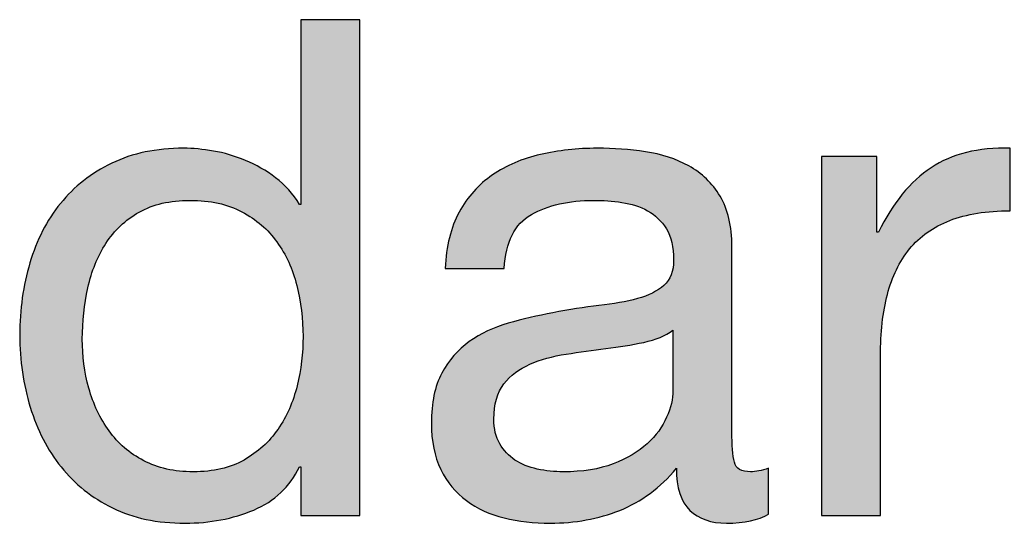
# Paper-space layout 'A2mask' of a CAD drawing. Extents: x 0 to 564, y 0 to 393.
# Drawn here: x 447.586 to 451.702, y 45.147 to 47.238 of the extents above; entities that cross this region are included whole.
import ezdxf
from ezdxf.enums import TextEntityAlignment as Align

# ---------------------------------------------------------------- set-up
doc = ezdxf.new("R2010")
doc.units = 0
doc.layers.get('0').update_dxf_attribs({"linetype": 'CONTINUOUS'})
doc.layers.get('Defpoints').update_dxf_attribs({"linetype": 'CONTINUOUS'})
doc.layers.add('JPP_Mask', color=7, linetype='CONTINUOUS')
doc.styles.add('JPP', font='arial.ttf')

# ---------------------------------------------------------------- blocks, each defined once
blk = doc.blocks.new('A2mask')
at = {"true_color": 0x004a91}
h = blk.add_hatch(color=154, dxfattribs=at)
edge = h.paths.add_edge_path()
edge.add_spline(control_points=[(448.9995, 46.4005), (448.9995, 46.7172), (448.9995, 47.0088), (448.9995, 47.1495)], knot_values=[19.124987, 19.124987, 19.124987, 19.124987, 19.437481, 19.437481, 19.437481, 19.437481], degree=3, periodic=0)
edge.add_spline(control_points=[(448.9995, 47.1495), (448.9995, 47.1671), (448.9995, 47.1824), (448.9995, 47.195)], knot_values=[19.085926, 19.085926, 19.085926, 19.085926, 19.124987, 19.124987, 19.124987, 19.124987], degree=3, periodic=0)
edge.add_spline(control_points=[(448.9995, 47.195), (448.9995, 47.2076), (448.9995, 47.2177), (448.9995, 47.2248)], knot_values=[19.046864, 19.046864, 19.046864, 19.046864, 19.085926, 19.085926, 19.085926, 19.085926], degree=3, periodic=0)
edge.add_spline(control_points=[(448.9995, 47.238), (448.9995, 47.238), (448.9995, 47.238), (448.9995, 47.238), (448.9995, 47.238), (448.9995, 47.238), (448.9995, 47.238)], knot_values=[18.999258, 18.999258, 18.999258, 18.999258, 18.999583, 18.999583, 18.999583, 19.000326, 19.000326, 19.000326, 19.000326], degree=3, periodic=0)
edge.add_spline(control_points=[(448.9988, 47.238), (448.9977, 47.238), (448.9951, 47.238), (448.9914, 47.238)], knot_values=[18.890617, 18.890617, 18.890617, 18.890617, 18.968741, 18.968741, 18.968741, 18.968741], degree=3, periodic=0)
edge.add_spline(control_points=[(448.9914, 47.238), (448.9876, 47.238), (448.9827, 47.238), (448.9769, 47.238)], knot_values=[18.812494, 18.812494, 18.812494, 18.812494, 18.890617, 18.890617, 18.890617, 18.890617], degree=3, periodic=0)
edge.add_spline(control_points=[(448.9769, 47.238), (448.9652, 47.238), (448.9498, 47.238), (448.9325, 47.238)], knot_values=[18.656247, 18.656247, 18.656247, 18.656247, 18.812494, 18.812494, 18.812494, 18.812494], degree=3, periodic=0)
edge.add_spline(control_points=[(448.9325, 47.238), (448.9152, 47.238), (448.8961, 47.238), (448.8769, 47.238)], knot_values=[18.5, 18.5, 18.5, 18.5, 18.656247, 18.656247, 18.656247, 18.656247], degree=3, periodic=0)
edge.add_spline(control_points=[(448.8769, 47.238), (448.8578, 47.238), (448.8386, 47.238), (448.8213, 47.238)], knot_values=[18.343753, 18.343753, 18.343753, 18.343753, 18.5, 18.5, 18.5, 18.5], degree=3, periodic=0)
edge.add_spline(control_points=[(448.8213, 47.238), (448.804, 47.238), (448.7886, 47.238), (448.777, 47.238)], knot_values=[18.187506, 18.187506, 18.187506, 18.187506, 18.343753, 18.343753, 18.343753, 18.343753], degree=3, periodic=0)
edge.add_spline(control_points=[(448.777, 47.238), (448.7711, 47.238), (448.7662, 47.238), (448.7625, 47.238)], knot_values=[18.109383, 18.109383, 18.109383, 18.109383, 18.187506, 18.187506, 18.187506, 18.187506], degree=3, periodic=0)
edge.add_spline(control_points=[(448.7625, 47.238), (448.7588, 47.238), (448.7562, 47.238), (448.755, 47.238)], knot_values=[18.031259, 18.031259, 18.031259, 18.031259, 18.109383, 18.109383, 18.109383, 18.109383], degree=3, periodic=0)
edge.add_spline(control_points=[(448.7543, 47.238), (448.7543, 47.238), (448.7543, 47.238), (448.7543, 47.238), (448.7543, 47.238), (448.7543, 47.238), (448.7543, 47.238)], knot_values=[17.999522, 17.999522, 17.999522, 17.999522, 18.000874, 18.000874, 18.000874, 18.001353, 18.001353, 18.001353, 18.001353], degree=3, periodic=0)
edge.add_spline(control_points=[(448.7543, 47.2331), (448.7543, 47.2304), (448.7543, 47.2267), (448.7543, 47.222)], knot_values=[17.914074, 17.914074, 17.914074, 17.914074, 17.953136, 17.953136, 17.953136, 17.953136], degree=3, periodic=0)
edge.add_spline(control_points=[(448.7543, 47.222), (448.7543, 47.2173), (448.7543, 47.2116), (448.7543, 47.205)], knot_values=[17.875012, 17.875012, 17.875012, 17.875012, 17.914074, 17.914074, 17.914074, 17.914074], degree=3, periodic=0)
edge.add_spline(control_points=[(448.7543, 47.205), (448.7543, 47.1526), (448.7543, 47.044), (448.7543, 46.926)], knot_values=[17.562519, 17.562519, 17.562519, 17.562519, 17.875012, 17.875012, 17.875012, 17.875012], degree=3, periodic=0)
edge.add_spline(control_points=[(448.7543, 46.926), (448.7543, 46.808), (448.7543, 46.6807), (448.7543, 46.5908)], knot_values=[17.250025, 17.250025, 17.250025, 17.250025, 17.562519, 17.562519, 17.562519, 17.562519], degree=3, periodic=0)
edge.add_spline(control_points=[(448.7543, 46.5908), (448.7543, 46.5683), (448.7543, 46.5482), (448.7543, 46.5311)], knot_values=[17.171902, 17.171902, 17.171902, 17.171902, 17.250025, 17.250025, 17.250025, 17.250025], degree=3, periodic=0)
edge.add_spline(control_points=[(448.7543, 46.5311), (448.7543, 46.5141), (448.7543, 46.5001), (448.7543, 46.4899)], knot_values=[17.093778, 17.093778, 17.093778, 17.093778, 17.171902, 17.171902, 17.171902, 17.171902], degree=3, periodic=0)
edge.add_spline(control_points=[(448.7543, 46.4899), (448.7543, 46.4848), (448.7543, 46.4806), (448.7543, 46.4775)], knot_values=[17.054716, 17.054716, 17.054716, 17.054716, 17.093778, 17.093778, 17.093778, 17.093778], degree=3, periodic=0)
edge.add_spline(control_points=[(448.7543, 46.4775), (448.7543, 46.4744), (448.7543, 46.4724), (448.7543, 46.4715)], knot_values=[17.015655, 17.015655, 17.015655, 17.015655, 17.054716, 17.054716, 17.054716, 17.054716], degree=3, periodic=0)
edge.add_spline(control_points=[(448.7543, 46.4715), (448.7543, 46.4714), (448.7543, 46.4713), (448.7543, 46.4712)], knot_values=[17.010772, 17.010772, 17.010772, 17.010772, 17.015655, 17.015655, 17.015655, 17.015655], degree=3, periodic=0)
edge.add_spline(control_points=[(448.7543, 46.4712), (448.7543, 46.4711), (448.7543, 46.471), (448.7543, 46.471)], knot_values=[17.005889, 17.005889, 17.005889, 17.005889, 17.010772, 17.010772, 17.010772, 17.010772], degree=3, periodic=0)
edge.add_spline(control_points=[(448.7543, 46.471), (448.7543, 46.471), (448.7543, 46.4709), (448.7543, 46.4709)], knot_values=[17.003448, 17.003448, 17.003448, 17.003448, 17.005889, 17.005889, 17.005889, 17.005889], degree=3, periodic=0)
edge.add_spline(control_points=[(448.7543, 46.4709), (448.7543, 46.4709), (448.7543, 46.4709), (448.7543, 46.4709)], knot_values=[17.001007, 17.001007, 17.001007, 17.001007, 17.003448, 17.003448, 17.003448, 17.003448], degree=3, periodic=0)
edge.add_spline(control_points=[(448.7543, 46.4709), (448.7543, 46.4709), (448.7543, 46.4709), (448.7543, 46.4709)], knot_values=[17.000701, 17.000701, 17.000701, 17.000701, 17.001007, 17.001007, 17.001007, 17.001007], degree=3, periodic=0)
edge.add_spline(control_points=[(448.7543, 46.4709), (448.7543, 46.4709), (448.7543, 46.4709), (448.7543, 46.4709), (448.7543, 46.4709), (448.7543, 46.4709), (448.7543, 46.4709)], knot_values=[16.996124, 16.996124, 16.996124, 16.996124, 16.996825, 16.996825, 16.996825, 17.000701, 17.000701, 17.000701, 17.000701], degree=3, periodic=0)
edge.add_spline(control_points=[(448.75, 46.4709), (448.7492, 46.4709), (448.7487, 46.4709), (448.7487, 46.4709), (448.7219, 46.5151), (448.6887, 46.5521), (448.6493, 46.5819), (448.6099, 46.6117), (448.5681, 46.6358), (448.5237, 46.654)], knot_values=[14, 14, 14, 14, 14.312544, 14.312544, 14.312544, 15.312544, 15.312544, 15.312544, 16.312544, 16.312544, 16.312544, 16.312544], degree=3, periodic=0)
edge.add_spline(control_points=[(448.5237, 46.654), (448.4796, 46.6722), (448.4352, 46.6853), (448.3912, 46.6929)], knot_values=[13, 13, 13, 13, 14, 14, 14, 14], degree=3, periodic=0)
edge.add_spline(control_points=[(448.3912, 46.6929), (448.3468, 46.7005), (448.3054, 46.7045), (448.2669, 46.7045)], knot_values=[12, 12, 12, 12, 13, 13, 13, 13], degree=3, periodic=0)
edge.add_spline(control_points=[(448.2669, 46.7045), (448.1536, 46.7045), (448.0542, 46.6838), (447.9687, 46.6425)], knot_values=[11, 11, 11, 11, 12, 12, 12, 12], degree=3, periodic=0)
edge.add_spline(control_points=[(447.9687, 46.6425), (447.8829, 46.6011), (447.812, 46.5453), (447.7553, 46.4752)], knot_values=[10, 10, 10, 10, 11, 11, 11, 11], degree=3, periodic=0)
edge.add_spline(control_points=[(447.7553, 46.4752), (447.6983, 46.405), (447.6562, 46.3228), (447.6284, 46.2287)], knot_values=[9, 9, 9, 9, 10, 10, 10, 10], degree=3, periodic=0)
edge.add_spline(control_points=[(447.6284, 46.2287), (447.6002, 46.1344), (447.5863, 46.0344), (447.5863, 45.9287), (447.5863, 45.823), (447.6009, 45.7229), (447.6297, 45.6288)], knot_values=[7, 7, 7, 7, 8, 8, 8, 9, 9, 9, 9], degree=3, periodic=0)
edge.add_spline(control_points=[(447.6297, 45.6288), (447.6586, 45.5345), (447.7013, 45.4518), (447.758, 45.3808)], knot_values=[6, 6, 6, 6, 7, 7, 7, 7], degree=3, periodic=0)
edge.add_spline(control_points=[(447.758, 45.3808), (447.8146, 45.3095), (447.8859, 45.2529), (447.9713, 45.2105)], knot_values=[5, 5, 5, 5, 6, 6, 6, 6], degree=3, periodic=0)
edge.add_spline(control_points=[(447.9713, 45.2105), (448.0568, 45.1682), (448.1576, 45.1472), (448.2729, 45.1472)], knot_values=[4, 4, 4, 4, 5, 5, 5, 5], degree=3, periodic=0)
edge.add_spline(control_points=[(448.2729, 45.1472), (448.3766, 45.1472), (448.4717, 45.1654), (448.5585, 45.2018)], knot_values=[3, 3, 3, 3, 4, 4, 4, 4], degree=3, periodic=0)
edge.add_spline(control_points=[(448.5585, 45.2018), (448.645, 45.2384), (448.7083, 45.2979), (448.7487, 45.3808)], knot_values=[2, 2, 2, 2, 3, 3, 3, 3], degree=3, periodic=0)
edge.add_spline(control_points=[(448.7487, 45.3808), (448.7487, 45.3808), (448.7543, 45.3808), (448.7543, 45.3808)], knot_values=[1.00001, 1.00001, 1.00001, 1.00001, 2, 2, 2, 2], degree=3, periodic=0)
edge.add_spline(control_points=[(448.7543, 45.3808), (448.7543, 45.3808), (448.7543, 45.3303), (448.7543, 45.2798)], knot_values=[0.5, 0.5, 0.5, 0.5, 1, 1, 1, 1], degree=3, periodic=0)
edge.add_spline(control_points=[(448.7543, 45.2798), (448.7543, 45.2293), (448.7543, 45.1788), (448.7543, 45.1788), (448.7543, 45.1788), (448.7783, 45.1788), (448.8112, 45.1788)], knot_values=[20.687456, 20.687456, 20.687456, 20.687456, 21.187456, 21.187456, 21.187456, 21.5, 21.5, 21.5, 21.5], degree=3, periodic=0)
edge.add_spline(control_points=[(448.8112, 45.1788), (448.8441, 45.1788), (448.886, 45.1788), (448.922, 45.1788)], knot_values=[20.374962, 20.374962, 20.374962, 20.374962, 20.687456, 20.687456, 20.687456, 20.687456], degree=3, periodic=0)
edge.add_spline(control_points=[(448.922, 45.1788), (448.9399, 45.1788), (448.9564, 45.1788), (448.9695, 45.1788)], knot_values=[20.218716, 20.218716, 20.218716, 20.218716, 20.374962, 20.374962, 20.374962, 20.374962], degree=3, periodic=0)
edge.add_spline(control_points=[(448.9695, 45.1788), (448.9826, 45.1788), (448.9923, 45.1788), (448.9968, 45.1788)], knot_values=[20.062469, 20.062469, 20.062469, 20.062469, 20.218716, 20.218716, 20.218716, 20.218716], degree=3, periodic=0)
edge.add_spline(control_points=[(448.9995, 45.1788), (448.9995, 45.1788), (448.9995, 45.1788), (448.9995, 45.1788), (448.9995, 45.1788), (448.9995, 45.1788), (448.9995, 45.1788)], knot_values=[19.999756, 19.999756, 19.999756, 19.999756, 20.000581, 20.000581, 20.000581, 20.000824, 20.000824, 20.000824, 20.000824], degree=3, periodic=0)
edge.add_spline(control_points=[(448.9995, 45.1803), (448.9995, 45.1828), (448.9995, 45.1883), (448.9995, 45.1966)], knot_values=[19.945284, 19.945284, 19.945284, 19.945284, 19.984345, 19.984345, 19.984345, 19.984345], degree=3, periodic=0)
edge.add_spline(control_points=[(448.9995, 45.1966), (448.9995, 45.2049), (448.9995, 45.2161), (448.9995, 45.2297)], knot_values=[19.906222, 19.906222, 19.906222, 19.906222, 19.945284, 19.945284, 19.945284, 19.945284], degree=3, periodic=0)
edge.add_spline(control_points=[(448.9995, 45.2297), (448.9995, 45.2571), (448.9995, 45.2946), (448.9995, 45.3404)], knot_values=[19.828098, 19.828098, 19.828098, 19.828098, 19.906222, 19.906222, 19.906222, 19.906222], degree=3, periodic=0)
edge.add_spline(control_points=[(448.9995, 45.3404), (448.9995, 45.3862), (448.9995, 45.4403), (448.9995, 45.5006)], knot_values=[19.749975, 19.749975, 19.749975, 19.749975, 19.828098, 19.828098, 19.828098, 19.828098], degree=3, periodic=0)
edge.add_spline(control_points=[(448.9995, 45.5006), (448.9995, 45.7419), (448.9995, 46.0838), (448.9995, 46.4005)], knot_values=[19.437481, 19.437481, 19.437481, 19.437481, 19.749975, 19.749975, 19.749975, 19.749975], degree=3, periodic=0)
edge = h.paths.add_edge_path(flags=16)
edge.add_spline(control_points=[(448.6549, 46.3152), (448.6924, 46.2632), (448.7199, 46.2032), (448.7371, 46.1349), (448.7543, 46.0667), (448.7633, 45.9959), (448.7633, 45.9229)], knot_values=[7, 7, 7, 7, 8, 8, 8, 9, 9, 9, 9], degree=3, periodic=0)
edge.add_spline(control_points=[(448.7633, 45.9229), (448.7633, 45.8536), (448.755, 45.7853), (448.7388, 45.7181)], knot_values=[6, 6, 6, 6, 7, 7, 7, 7], degree=3, periodic=0)
edge.add_spline(control_points=[(448.7388, 45.7181), (448.7222, 45.6508), (448.6957, 45.5907), (448.6592, 45.5378), (448.6228, 45.485), (448.5757, 45.4422), (448.5181, 45.4096)], knot_values=[4, 4, 4, 4, 5, 5, 5, 6, 6, 6, 6], degree=3, periodic=0)
edge.add_spline(control_points=[(448.5181, 45.4096), (448.4604, 45.3768), (448.3902, 45.3606), (448.3073, 45.3606)], knot_values=[3, 3, 3, 3, 4, 4, 4, 4], degree=3, periodic=0)
edge.add_spline(control_points=[(448.3073, 45.3606), (448.2285, 45.3606), (448.1599, 45.3758), (448.1012, 45.4066), (448.0426, 45.4374), (447.9945, 45.4787), (447.9571, 45.5307)], knot_values=[1, 1, 1, 1, 2, 2, 2, 3, 3, 3, 3], degree=3, periodic=0)
edge.add_spline(control_points=[(447.9571, 45.5307), (447.9197, 45.5826), (447.8915, 45.6417), (447.8733, 45.708)], knot_values=[0, 0, 0, 0, 1, 1, 1, 1], degree=3, periodic=0)
edge.add_spline(control_points=[(447.8733, 45.708), (447.855, 45.7744), (447.8461, 45.8422), (447.8461, 45.9114)], knot_values=[15, 15, 15, 15, 16, 16, 16, 16], degree=3, periodic=0)
edge.add_spline(control_points=[(447.8461, 45.9114), (447.8461, 45.9845), (447.8537, 46.0556), (447.869, 46.1248)], knot_values=[14, 14, 14, 14, 15, 15, 15, 15], degree=3, periodic=0)
edge.add_spline(control_points=[(447.869, 46.1248), (447.8845, 46.1941), (447.9094, 46.2555), (447.9442, 46.3094)], knot_values=[13, 13, 13, 13, 14, 14, 14, 14], degree=3, periodic=0)
edge.add_spline(control_points=[(447.9442, 46.3094), (447.9786, 46.3632), (448.0247, 46.4065), (448.0824, 46.4391)], knot_values=[12, 12, 12, 12, 13, 13, 13, 13], degree=3, periodic=0)
edge.add_spline(control_points=[(448.0824, 46.4391), (448.1403, 46.4717), (448.2103, 46.4881), (448.2931, 46.4881)], knot_values=[11, 11, 11, 11, 12, 12, 12, 12], degree=3, periodic=0)
edge.add_spline(control_points=[(448.2931, 46.4881), (448.3776, 46.4881), (448.4498, 46.4722), (448.5095, 46.4406)], knot_values=[10, 10, 10, 10, 11, 11, 11, 11], degree=3, periodic=0)
edge.add_spline(control_points=[(448.5095, 46.4406), (448.5688, 46.4089), (448.6175, 46.367), (448.6549, 46.3152)], knot_values=[9, 9, 9, 9, 10, 10, 10, 10], degree=3, periodic=0)
h = blk.add_hatch(color=154, dxfattribs=at)
edge = h.paths.add_edge_path()
edge.add_spline(control_points=[(450.5453, 45.5277), (450.5453, 45.5277), (450.5453, 46.295), (450.5453, 46.295), (450.5453, 46.3814), (450.529, 46.4517), (450.4962, 46.5055)], knot_values=[30, 30, 30, 30, 31, 31, 31, 32, 32, 32, 32], degree=3, periodic=0)
edge.add_spline(control_points=[(450.4962, 46.5055), (450.4634, 46.5592), (450.4204, 46.6011), (450.3667, 46.631)], knot_values=[29, 29, 29, 29, 30, 30, 30, 30], degree=3, periodic=0)
edge.add_spline(control_points=[(450.3667, 46.631), (450.3127, 46.6608), (450.2527, 46.6805), (450.1864, 46.6901)], knot_values=[28, 28, 28, 28, 29, 29, 29, 29], degree=3, periodic=0)
edge.add_spline(control_points=[(450.1864, 46.6901), (450.1198, 46.6997), (450.0532, 46.7045), (449.986, 46.7045)], knot_values=[27, 27, 27, 27, 28, 28, 28, 28], degree=3, periodic=0)
edge.add_spline(control_points=[(449.986, 46.7045), (449.9031, 46.7045), (449.8243, 46.6959), (449.7494, 46.6785)], knot_values=[26, 26, 26, 26, 27, 27, 27, 27], degree=3, periodic=0)
edge.add_spline(control_points=[(449.7494, 46.6785), (449.6745, 46.6613), (449.6079, 46.6328), (449.5502, 46.5935)], knot_values=[25, 25, 25, 25, 26, 26, 26, 26], degree=3, periodic=0)
edge.add_spline(control_points=[(449.5502, 46.5935), (449.4926, 46.5541), (449.4465, 46.5026), (449.4121, 46.4391)], knot_values=[24, 24, 24, 24, 25, 25, 25, 25], degree=3, periodic=0)
edge.add_spline(control_points=[(449.4121, 46.4391), (449.3773, 46.3756), (449.3581, 46.2978), (449.3541, 46.2055)], knot_values=[23, 23, 23, 23, 24, 24, 24, 24], degree=3, periodic=0)
edge.add_spline(control_points=[(449.3541, 46.2055), (449.3541, 46.2055), (449.5993, 46.2055), (449.5993, 46.2055), (449.6052, 46.3152), (449.6427, 46.3896), (449.7119, 46.429), (449.7812, 46.4684), (449.8677, 46.4881), (449.9714, 46.4881)], knot_values=[20, 20, 20, 20, 21, 21, 21, 22, 22, 22, 23, 23, 23, 23], degree=3, periodic=0)
edge.add_spline(control_points=[(449.9714, 46.4881), (450.0098, 46.4881), (450.0489, 46.4853), (450.0884, 46.4795)], knot_values=[19, 19, 19, 19, 20, 20, 20, 20], degree=3, periodic=0)
edge.add_spline(control_points=[(450.0884, 46.4795), (450.1275, 46.4737), (450.1632, 46.4623), (450.195, 46.4449)], knot_values=[18, 18, 18, 18, 19, 19, 19, 19], degree=3, periodic=0)
edge.add_spline(control_points=[(450.195, 46.4449), (450.2265, 46.4277), (450.2527, 46.4027), (450.2729, 46.37)], knot_values=[17, 17, 17, 17, 18, 18, 18, 18], degree=3, periodic=0)
edge.add_spline(control_points=[(450.2729, 46.37), (450.2931, 46.3372), (450.3031, 46.294), (450.3031, 46.2401)], knot_values=[16, 16, 16, 16, 17, 17, 17, 17], degree=3, periodic=0)
edge.add_spline(control_points=[(450.3031, 46.2401), (450.3031, 46.1941), (450.2895, 46.1589), (450.2626, 46.1349), (450.2358, 46.1109), (450.1994, 46.0925), (450.153, 46.0801)], knot_values=[14, 14, 14, 14, 15, 15, 15, 16, 16, 16, 16], degree=3, periodic=0)
edge.add_spline(control_points=[(450.153, 46.0801), (450.1069, 46.0675), (450.0536, 46.0579), (449.9929, 46.0513)], knot_values=[13, 13, 13, 13, 14, 14, 14, 14], degree=3, periodic=0)
edge.add_spline(control_points=[(449.9929, 46.0513), (449.9326, 46.0445), (449.8687, 46.0344), (449.8014, 46.0209)], knot_values=[12, 12, 12, 12, 13, 13, 13, 13], degree=3, periodic=0)
edge.add_spline(control_points=[(449.8014, 46.0209), (449.7378, 46.0095), (449.6758, 45.9949), (449.6152, 45.9777), (449.5545, 45.9605), (449.5009, 45.9349), (449.4538, 45.9013)], knot_values=[10, 10, 10, 10, 11, 11, 11, 12, 12, 12, 12], degree=3, periodic=0)
edge.add_spline(control_points=[(449.4538, 45.9013), (449.4064, 45.8677), (449.3687, 45.8238), (449.3398, 45.7701)], knot_values=[9, 9, 9, 9, 10, 10, 10, 10], degree=3, periodic=0)
edge.add_spline(control_points=[(449.3398, 45.7701), (449.311, 45.7163), (449.2964, 45.647), (449.2964, 45.5623)], knot_values=[8, 8, 8, 8, 9, 9, 9, 9], degree=3, periodic=0)
edge.add_spline(control_points=[(449.2964, 45.5623), (449.2964, 45.4875), (449.3097, 45.4235), (449.3355, 45.3707)], knot_values=[7, 7, 7, 7, 8, 8, 8, 8], degree=3, periodic=0)
edge.add_spline(control_points=[(449.3355, 45.3707), (449.3614, 45.3176), (449.3968, 45.2744), (449.4422, 45.2408)], knot_values=[6, 6, 6, 6, 7, 7, 7, 7], degree=3, periodic=0)
edge.add_spline(control_points=[(449.4422, 45.2408), (449.4873, 45.2071), (449.5396, 45.1831), (449.5993, 45.1687), (449.6589, 45.1543), (449.7225, 45.1472), (449.7898, 45.1472)], knot_values=[4, 4, 4, 4, 5, 5, 5, 6, 6, 6, 6], degree=3, periodic=0)
edge.add_spline(control_points=[(449.7898, 45.1472), (449.8935, 45.1472), (449.9903, 45.1649), (450.0794, 45.2005)], knot_values=[3, 3, 3, 3, 4, 4, 4, 4], degree=3, periodic=0)
edge.add_spline(control_points=[(450.0794, 45.2005), (450.1689, 45.236), (450.2474, 45.2941), (450.3147, 45.375)], knot_values=[2, 2, 2, 2, 3, 3, 3, 3], degree=3, periodic=0)
edge.add_spline(control_points=[(450.3147, 45.375), (450.3147, 45.2941), (450.3332, 45.236), (450.371, 45.2005)], knot_values=[1, 1, 1, 1, 2, 2, 2, 2], degree=3, periodic=0)
edge.add_spline(control_points=[(450.371, 45.2005), (450.4084, 45.1649), (450.4588, 45.1472), (450.5224, 45.1472)], knot_values=[0, 0, 0, 0, 1, 1, 1, 1], degree=3, periodic=0)
edge.add_spline(control_points=[(450.5224, 45.1472), (450.5973, 45.1472), (450.656, 45.1596), (450.698, 45.1846)], knot_values=[36, 36, 36, 36, 37, 37, 37, 37], degree=3, periodic=0)
edge.add_spline(control_points=[(450.698, 45.1846), (450.698, 45.1846), (450.698, 45.375), (450.698, 45.375), (450.6692, 45.3654), (450.6444, 45.3606), (450.6232, 45.3606)], knot_values=[34, 34, 34, 34, 35, 35, 35, 36, 36, 36, 36], degree=3, periodic=0)
edge.add_spline(control_points=[(450.6232, 45.3606), (450.5847, 45.3606), (450.5622, 45.374), (450.5556, 45.4008)], knot_values=[33, 33, 33, 33, 34, 34, 34, 34], degree=3, periodic=0)
edge.add_spline(control_points=[(450.5556, 45.4008), (450.5486, 45.4278), (450.5453, 45.4701), (450.5453, 45.5277)], knot_values=[32, 32, 32, 32, 33, 33, 33, 33], degree=3, periodic=0)
edge = h.paths.add_edge_path(flags=16)
edge.add_spline(control_points=[(450.3001, 45.9489), (450.3001, 45.9489), (450.3001, 45.6979), (450.3001, 45.6979), (450.3001, 45.6634), (450.2915, 45.6263), (450.2742, 45.5869), (450.257, 45.5474), (450.2298, 45.511), (450.1934, 45.4774), (450.1569, 45.4437), (450.1099, 45.4157), (450.0522, 45.3937)], knot_values=[10, 10, 10, 10, 11, 11, 11, 12, 12, 12, 13, 13, 13, 14, 14, 14, 14], degree=3, periodic=0)
edge.add_spline(control_points=[(450.0522, 45.3937), (449.9946, 45.3715), (449.9253, 45.3606), (449.8445, 45.3606)], knot_values=[9, 9, 9, 9, 10, 10, 10, 10], degree=3, periodic=0)
edge.add_spline(control_points=[(449.8445, 45.3606), (449.808, 45.3606), (449.7719, 45.3644), (449.7365, 45.372)], knot_values=[8, 8, 8, 8, 9, 9, 9, 9], degree=3, periodic=0)
edge.add_spline(control_points=[(449.7365, 45.372), (449.7007, 45.3798), (449.6702, 45.3922), (449.644, 45.4096)], knot_values=[7, 7, 7, 7, 8, 8, 8, 8], degree=3, periodic=0)
edge.add_spline(control_points=[(449.644, 45.4096), (449.6182, 45.4268), (449.597, 45.4494), (449.5807, 45.4774)], knot_values=[6, 6, 6, 6, 7, 7, 7, 7], degree=3, periodic=0)
edge.add_spline(control_points=[(449.5807, 45.4774), (449.5642, 45.5052), (449.5562, 45.5393), (449.5562, 45.5797)], knot_values=[5, 5, 5, 5, 6, 6, 6, 6], degree=3, periodic=0)
edge.add_spline(control_points=[(449.5562, 45.5797), (449.5562, 45.6412), (449.5701, 45.6897), (449.598, 45.7254)], knot_values=[4, 4, 4, 4, 5, 5, 5, 5], degree=3, periodic=0)
edge.add_spline(control_points=[(449.598, 45.7254), (449.6258, 45.7608), (449.6619, 45.7883), (449.706, 45.8075)], knot_values=[3, 3, 3, 3, 4, 4, 4, 4], degree=3, periodic=0)
edge.add_spline(control_points=[(449.706, 45.8075), (449.7504, 45.8268), (449.8004, 45.8407), (449.8561, 45.8493)], knot_values=[2, 2, 2, 2, 3, 3, 3, 3], degree=3, periodic=0)
edge.add_spline(control_points=[(449.8561, 45.8493), (449.9117, 45.8581), (449.9671, 45.8657), (450.0217, 45.8725)], knot_values=[1, 1, 1, 1, 2, 2, 2, 2], degree=3, periodic=0)
edge.add_spline(control_points=[(450.0217, 45.8725), (450.0768, 45.8791), (450.1291, 45.8877), (450.1791, 45.8983)], knot_values=[0, 0, 0, 0, 1, 1, 1, 1], degree=3, periodic=0)
edge.add_spline(control_points=[(450.1791, 45.8983), (450.2292, 45.9089), (450.2693, 45.9258), (450.3001, 45.9489)], knot_values=[14, 14, 14, 14, 15, 15, 15, 15], degree=3, periodic=0)
h = blk.add_hatch(color=154, dxfattribs=at)
edge = h.paths.add_edge_path()
edge.add_spline(control_points=[(451.1914, 46.0973), (451.2106, 46.1714), (451.2415, 46.2343), (451.2835, 46.2863)], knot_values=[7, 7, 7, 7, 8, 8, 8, 8], degree=3, periodic=0)
edge.add_spline(control_points=[(451.2835, 46.2863), (451.3259, 46.3382), (451.3816, 46.3776), (451.4509, 46.4045)], knot_values=[6, 6, 6, 6, 7, 7, 7, 7], degree=3, periodic=0)
edge.add_spline(control_points=[(451.4509, 46.4045), (451.5201, 46.4315), (451.6036, 46.4449), (451.7017, 46.4449)], knot_values=[5, 5, 5, 5, 6, 6, 6, 6], degree=3, periodic=0)
edge.add_spline(control_points=[(451.7017, 46.4449), (451.7017, 46.4449), (451.7017, 46.7045), (451.7017, 46.7045), (451.5692, 46.7083), (451.4595, 46.6815), (451.373, 46.6237)], knot_values=[3, 3, 3, 3, 4, 4, 4, 5, 5, 5, 5], degree=3, periodic=0)
edge.add_spline(control_points=[(451.373, 46.6237), (451.2865, 46.566), (451.2133, 46.4767), (451.154, 46.3554)], knot_values=[2, 2, 2, 2, 3, 3, 3, 3], degree=3, periodic=0)
edge.add_spline(control_points=[(451.154, 46.3554), (451.154, 46.3554), (451.148, 46.3554), (451.148, 46.3554)], knot_values=[1.00001, 1.00001, 1.00001, 1.00001, 2, 2, 2, 2], degree=3, periodic=0)
edge.add_spline(control_points=[(451.148, 46.3554), (451.148, 46.3554), (451.148, 46.434), (451.148, 46.5127)], knot_values=[0.5, 0.5, 0.5, 0.5, 1, 1, 1, 1], degree=3, periodic=0)
edge.add_spline(control_points=[(451.148, 46.5127), (451.148, 46.5913), (451.148, 46.6699), (451.148, 46.6699), (451.148, 46.6699), (451.1336, 46.6699), (451.112, 46.6699)], knot_values=[12.749965, 12.749965, 12.749965, 12.749965, 13.249965, 13.249965, 13.249965, 13.5, 13.5, 13.5, 13.5], degree=3, periodic=0)
edge.add_spline(control_points=[(451.112, 46.6699), (451.0903, 46.6699), (451.0615, 46.6699), (451.0327, 46.6699)], knot_values=[12.49997, 12.49997, 12.49997, 12.49997, 12.749965, 12.749965, 12.749965, 12.749965], degree=3, periodic=0)
edge.add_spline(control_points=[(451.0327, 46.6699), (451.0183, 46.6699), (451.0039, 46.6699), (450.9904, 46.6699)], knot_values=[12.374973, 12.374973, 12.374973, 12.374973, 12.49997, 12.49997, 12.49997, 12.49997], degree=3, periodic=0)
edge.add_spline(control_points=[(450.9904, 46.6699), (450.9768, 46.6699), (450.9642, 46.6699), (450.9534, 46.6699)], knot_values=[12.249975, 12.249975, 12.249975, 12.249975, 12.374973, 12.374973, 12.374973, 12.374973], degree=3, periodic=0)
edge.add_spline(control_points=[(450.9534, 46.6699), (450.948, 46.6699), (450.9431, 46.6699), (450.9387, 46.6699)], knot_values=[12.187476, 12.187476, 12.187476, 12.187476, 12.249975, 12.249975, 12.249975, 12.249975], degree=3, periodic=0)
edge.add_spline(control_points=[(450.9387, 46.6699), (450.9343, 46.6699), (450.9304, 46.6699), (450.9273, 46.6699)], knot_values=[12.124977, 12.124977, 12.124977, 12.124977, 12.187476, 12.187476, 12.187476, 12.187476], degree=3, periodic=0)
edge.add_spline(control_points=[(450.9273, 46.6699), (450.9257, 46.6699), (450.9243, 46.6699), (450.9231, 46.6699)], knot_values=[12.093728, 12.093728, 12.093728, 12.093728, 12.124977, 12.124977, 12.124977, 12.124977], degree=3, periodic=0)
edge.add_spline(control_points=[(450.9174, 46.6699), (450.9174, 46.6699), (450.9174, 46.6699), (450.9174, 46.6699), (450.9174, 46.6699), (450.9174, 46.6699), (450.9174, 46.6699)], knot_values=[11.99998, 11.99998, 11.99998, 11.99998, 12.001425, 12.001425, 12.001425, 12.001445, 12.001445, 12.001445, 12.001445], degree=3, periodic=0)
edge.add_spline(control_points=[(450.9174, 46.6699), (450.9174, 46.6699), (450.9174, 46.2971), (450.9174, 45.9243)], knot_values=[11.49999, 11.49999, 11.49999, 11.49999, 11.99998, 11.99998, 11.99998, 11.99998], degree=3, periodic=0)
edge.add_spline(control_points=[(450.9174, 45.9243), (450.9174, 45.5516), (450.9174, 45.1788), (450.9174, 45.1788), (450.9174, 45.1788), (450.9174, 45.1788), (450.9174, 45.1788)], knot_values=[10.999023, 10.999023, 10.999023, 10.999023, 11.499013, 11.499013, 11.499013, 11.49999, 11.49999, 11.49999, 11.49999], degree=3, periodic=0)
edge.add_spline(control_points=[(450.9235, 45.1788), (450.9248, 45.1788), (450.9263, 45.1788), (450.9279, 45.1788)], knot_values=[10.875003, 10.875003, 10.875003, 10.875003, 10.906252, 10.906252, 10.906252, 10.906252], degree=3, periodic=0)
edge.add_spline(control_points=[(450.9279, 45.1788), (450.9313, 45.1788), (450.9353, 45.1788), (450.94, 45.1788)], knot_values=[10.812504, 10.812504, 10.812504, 10.812504, 10.875003, 10.875003, 10.875003, 10.875003], degree=3, periodic=0)
edge.add_spline(control_points=[(450.94, 45.1788), (450.9447, 45.1788), (450.95, 45.1788), (450.9557, 45.1788)], knot_values=[10.750005, 10.750005, 10.750005, 10.750005, 10.812504, 10.812504, 10.812504, 10.812504], degree=3, periodic=0)
edge.add_spline(control_points=[(450.9557, 45.1788), (450.9672, 45.1788), (450.9806, 45.1788), (450.995, 45.1788)], knot_values=[10.625008, 10.625008, 10.625008, 10.625008, 10.750005, 10.750005, 10.750005, 10.750005], degree=3, periodic=0)
edge.add_spline(control_points=[(450.995, 45.1788), (451.0093, 45.1788), (451.0247, 45.1788), (451.04, 45.1788)], knot_values=[10.50001, 10.50001, 10.50001, 10.50001, 10.625008, 10.625008, 10.625008, 10.625008], degree=3, periodic=0)
edge.add_spline(control_points=[(451.04, 45.1788), (451.0706, 45.1788), (451.1013, 45.1788), (451.1243, 45.1788)], knot_values=[10.250015, 10.250015, 10.250015, 10.250015, 10.50001, 10.50001, 10.50001, 10.50001], degree=3, periodic=0)
edge.add_spline(control_points=[(451.1243, 45.1788), (451.1473, 45.1788), (451.1626, 45.1788), (451.1626, 45.1788), (451.1626, 45.1788), (451.1626, 45.1788), (451.1626, 45.1788)], knot_values=[9.999532, 9.999532, 9.999532, 9.999532, 10.249547, 10.249547, 10.249547, 10.250015, 10.250015, 10.250015, 10.250015], degree=3, periodic=0)
edge.add_spline(control_points=[(451.1626, 45.183), (451.1626, 45.184), (451.1626, 45.185), (451.1626, 45.1863)], knot_values=[9.937521, 9.937521, 9.937521, 9.937521, 9.953146, 9.953146, 9.953146, 9.953146], degree=3, periodic=0)
edge.add_spline(control_points=[(451.1626, 45.1863), (451.1626, 45.1887), (451.1626, 45.1917), (451.1626, 45.1952)], knot_values=[9.906272, 9.906272, 9.906272, 9.906272, 9.937521, 9.937521, 9.937521, 9.937521], degree=3, periodic=0)
edge.add_spline(control_points=[(451.1626, 45.1952), (451.1626, 45.1987), (451.1626, 45.2028), (451.1626, 45.2073)], knot_values=[9.875022, 9.875022, 9.875022, 9.875022, 9.906272, 9.906272, 9.906272, 9.906272], degree=3, periodic=0)
edge.add_spline(control_points=[(451.1626, 45.2073), (451.1626, 45.2164), (451.1626, 45.2274), (451.1626, 45.24)], knot_values=[9.812524, 9.812524, 9.812524, 9.812524, 9.875022, 9.875022, 9.875022, 9.875022], degree=3, periodic=0)
edge.add_spline(control_points=[(451.1626, 45.24), (451.1626, 45.2526), (451.1626, 45.2669), (451.1626, 45.2824)], knot_values=[9.750025, 9.750025, 9.750025, 9.750025, 9.812524, 9.812524, 9.812524, 9.812524], degree=3, periodic=0)
edge.add_spline(control_points=[(451.1626, 45.2824), (451.1626, 45.3135), (451.1626, 45.3498), (451.1626, 45.3887)], knot_values=[9.625027, 9.625027, 9.625027, 9.625027, 9.750025, 9.750025, 9.750025, 9.750025], degree=3, periodic=0)
edge.add_spline(control_points=[(451.1626, 45.3887), (451.1626, 45.4275), (451.1626, 45.469), (451.1626, 45.5105)], knot_values=[9.50003, 9.50003, 9.50003, 9.50003, 9.625027, 9.625027, 9.625027, 9.625027], degree=3, periodic=0)
edge.add_spline(control_points=[(451.1626, 45.5105), (451.1626, 45.5934), (451.1626, 45.6763), (451.1626, 45.7385)], knot_values=[9.250035, 9.250035, 9.250035, 9.250035, 9.50003, 9.50003, 9.50003, 9.50003], degree=3, periodic=0)
edge.add_spline(control_points=[(451.1626, 45.7385), (451.1626, 45.8007), (451.1626, 45.8422), (451.1626, 45.8422), (451.1626, 45.9383), (451.1722, 46.0234), (451.1914, 46.0973)], knot_values=[8, 8, 8, 8, 8.250035, 8.250035, 8.250035, 9.250035, 9.250035, 9.250035, 9.250035], degree=3, periodic=0)
at = {"layer": 'Defpoints', "color": 154, "true_color": 0x004a91}
for points, knots in [([(448.7543, 45.1788), (448.7543, 45.1788), (448.7543, 45.3808), (448.7543, 45.3808), (448.7543, 45.3808), (448.7487, 45.3808), (448.7487, 45.3808), (448.7083, 45.2979), (448.645, 45.2384), (448.5585, 45.2018), (448.4717, 45.1654), (448.3766, 45.1472), (448.2729, 45.1472), (448.1576, 45.1472), (448.0568, 45.1682), (447.9713, 45.2105), (447.8859, 45.2529), (447.8146, 45.3095), (447.758, 45.3808), (447.7013, 45.4518), (447.6586, 45.5345), (447.6297, 45.6288), (447.6009, 45.7229), (447.5863, 45.823), (447.5863, 45.9287), (447.5863, 46.0344), (447.6002, 46.1344), (447.6284, 46.2287), (447.6562, 46.3228), (447.6983, 46.405), (447.7553, 46.4752), (447.812, 46.5453), (447.8829, 46.6011), (447.9687, 46.6425), (448.0542, 46.6838), (448.1536, 46.7045), (448.2669, 46.7045), (448.3054, 46.7045), (448.3468, 46.7005), (448.3912, 46.6929), (448.4352, 46.6853), (448.4796, 46.6722), (448.5237, 46.654), (448.5681, 46.6358), (448.6099, 46.6117), (448.6493, 46.5819), (448.6887, 46.5521), (448.7219, 46.5151), (448.7487, 46.4709), (448.7487, 46.4709), (448.7543, 46.4709), (448.7543, 46.4709), (448.7543, 46.4709), (448.7543, 47.238), (448.7543, 47.238), (448.7543, 47.238), (448.9995, 47.238), (448.9995, 47.238), (448.9995, 47.238), (448.9995, 45.1788), (448.9995, 45.1788), (448.9995, 45.1788), (448.7543, 45.1788), (448.7543, 45.1788)], [0, 0, 0, 0, 1, 1, 1, 2, 2, 2, 3, 3, 3, 4, 4, 4, 5, 5, 5, 6, 6, 6, 7, 7, 7, 8, 8, 8, 9, 9, 9, 10, 10, 10, 11, 11, 11, 12, 12, 12, 13, 13, 13, 14, 14, 14, 15, 15, 15, 16, 16, 16, 17, 17, 17, 18, 18, 18, 19, 19, 19, 20, 20, 20, 21, 21, 21, 21]), ([(450.5224, 45.1472), (450.4588, 45.1472), (450.4084, 45.1649), (450.371, 45.2005), (450.3332, 45.236), (450.3147, 45.2941), (450.3147, 45.375), (450.2474, 45.2941), (450.1689, 45.236), (450.0794, 45.2005), (449.9903, 45.1649), (449.8935, 45.1472), (449.7898, 45.1472), (449.7225, 45.1472), (449.6589, 45.1543), (449.5993, 45.1687), (449.5396, 45.1831), (449.4873, 45.2071), (449.4422, 45.2408), (449.3968, 45.2744), (449.3614, 45.3176), (449.3355, 45.3707), (449.3097, 45.4235), (449.2964, 45.4875), (449.2964, 45.5623), (449.2964, 45.647), (449.311, 45.7163), (449.3398, 45.7701), (449.3687, 45.8238), (449.4064, 45.8677), (449.4538, 45.9013), (449.5009, 45.9349), (449.5545, 45.9605), (449.6152, 45.9777), (449.6758, 45.9949), (449.7378, 46.0095), (449.8014, 46.0209), (449.8687, 46.0344), (449.9326, 46.0445), (449.9929, 46.0513), (450.0536, 46.0579), (450.1069, 46.0675), (450.153, 46.0801), (450.1994, 46.0925), (450.2358, 46.1109), (450.2626, 46.1349), (450.2895, 46.1589), (450.3031, 46.1941), (450.3031, 46.2401), (450.3031, 46.294), (450.2931, 46.3372), (450.2729, 46.37), (450.2527, 46.4027), (450.2265, 46.4277), (450.195, 46.4449), (450.1632, 46.4623), (450.1275, 46.4737), (450.0884, 46.4795), (450.0489, 46.4853), (450.0098, 46.4881), (449.9714, 46.4881), (449.8677, 46.4881), (449.7812, 46.4684), (449.7119, 46.429), (449.6427, 46.3896), (449.6052, 46.3152), (449.5993, 46.2055), (449.5993, 46.2055), (449.3541, 46.2055), (449.3541, 46.2055), (449.3581, 46.2978), (449.3773, 46.3756), (449.4121, 46.4391), (449.4465, 46.5026), (449.4926, 46.5541), (449.5502, 46.5935), (449.6079, 46.6328), (449.6745, 46.6613), (449.7494, 46.6785), (449.8243, 46.6959), (449.9031, 46.7045), (449.986, 46.7045), (450.0532, 46.7045), (450.1198, 46.6997), (450.1864, 46.6901), (450.2527, 46.6805), (450.3127, 46.6608), (450.3667, 46.631), (450.4204, 46.6011), (450.4634, 46.5592), (450.4962, 46.5055), (450.529, 46.4517), (450.5453, 46.3814), (450.5453, 46.295), (450.5453, 46.295), (450.5453, 45.5277), (450.5453, 45.5277), (450.5453, 45.4701), (450.5486, 45.4278), (450.5556, 45.4008), (450.5622, 45.374), (450.5847, 45.3606), (450.6232, 45.3606), (450.6444, 45.3606), (450.6692, 45.3654), (450.698, 45.375), (450.698, 45.375), (450.698, 45.1846), (450.698, 45.1846), (450.656, 45.1596), (450.5973, 45.1472), (450.5224, 45.1472)], [0, 0, 0, 0, 1, 1, 1, 2, 2, 2, 3, 3, 3, 4, 4, 4, 5, 5, 5, 6, 6, 6, 7, 7, 7, 8, 8, 8, 9, 9, 9, 10, 10, 10, 11, 11, 11, 12, 12, 12, 13, 13, 13, 14, 14, 14, 15, 15, 15, 16, 16, 16, 17, 17, 17, 18, 18, 18, 19, 19, 19, 20, 20, 20, 21, 21, 21, 22, 22, 22, 23, 23, 23, 24, 24, 24, 25, 25, 25, 26, 26, 26, 27, 27, 27, 28, 28, 28, 29, 29, 29, 30, 30, 30, 31, 31, 31, 32, 32, 32, 33, 33, 33, 34, 34, 34, 35, 35, 35, 36, 36, 36, 37, 37, 37, 37]), ([(451.148, 46.6699), (451.148, 46.6699), (451.148, 46.3554), (451.148, 46.3554), (451.148, 46.3554), (451.154, 46.3554), (451.154, 46.3554), (451.2133, 46.4767), (451.2865, 46.566), (451.373, 46.6237), (451.4595, 46.6815), (451.5692, 46.7083), (451.7017, 46.7045), (451.7017, 46.7045), (451.7017, 46.4449), (451.7017, 46.4449), (451.6036, 46.4449), (451.5201, 46.4315), (451.4509, 46.4045), (451.3816, 46.3776), (451.3259, 46.3382), (451.2835, 46.2863), (451.2415, 46.2343), (451.2106, 46.1714), (451.1914, 46.0973), (451.1722, 46.0234), (451.1626, 45.9383), (451.1626, 45.8422), (451.1626, 45.8422), (451.1626, 45.1788), (451.1626, 45.1788), (451.1626, 45.1788), (450.9174, 45.1788), (450.9174, 45.1788), (450.9174, 45.1788), (450.9174, 46.6699), (450.9174, 46.6699), (450.9174, 46.6699), (451.148, 46.6699), (451.148, 46.6699)], [0, 0, 0, 0, 1, 1, 1, 2, 2, 2, 3, 3, 3, 4, 4, 4, 5, 5, 5, 6, 6, 6, 7, 7, 7, 8, 8, 8, 9, 9, 9, 10, 10, 10, 11, 11, 11, 12, 12, 12, 13, 13, 13, 13]), ([(447.8733, 45.708), (447.8915, 45.6417), (447.9197, 45.5826), (447.9571, 45.5307), (447.9945, 45.4787), (448.0426, 45.4374), (448.1012, 45.4066), (448.1599, 45.3758), (448.2285, 45.3606), (448.3073, 45.3606), (448.3902, 45.3606), (448.4604, 45.3768), (448.5181, 45.4096), (448.5757, 45.4422), (448.6228, 45.485), (448.6592, 45.5378), (448.6957, 45.5907), (448.7222, 45.6508), (448.7388, 45.7181), (448.755, 45.7853), (448.7633, 45.8536), (448.7633, 45.9229), (448.7633, 45.9959), (448.7543, 46.0667), (448.7371, 46.1349), (448.7199, 46.2032), (448.6924, 46.2632), (448.6549, 46.3152), (448.6175, 46.367), (448.5688, 46.4089), (448.5095, 46.4406), (448.4498, 46.4722), (448.3776, 46.4881), (448.2931, 46.4881), (448.2103, 46.4881), (448.1403, 46.4717), (448.0824, 46.4391), (448.0247, 46.4065), (447.9786, 46.3632), (447.9442, 46.3094), (447.9094, 46.2555), (447.8845, 46.1941), (447.869, 46.1248), (447.8537, 46.0556), (447.8461, 45.9845), (447.8461, 45.9114), (447.8461, 45.8422), (447.855, 45.7744), (447.8733, 45.708)], [0, 0, 0, 0, 1, 1, 1, 2, 2, 2, 3, 3, 3, 4, 4, 4, 5, 5, 5, 6, 6, 6, 7, 7, 7, 8, 8, 8, 9, 9, 9, 10, 10, 10, 11, 11, 11, 12, 12, 12, 13, 13, 13, 14, 14, 14, 15, 15, 15, 16, 16, 16, 16]), ([(450.1791, 45.8983), (450.1291, 45.8877), (450.0768, 45.8791), (450.0217, 45.8725), (449.9671, 45.8657), (449.9117, 45.8581), (449.8561, 45.8493), (449.8004, 45.8407), (449.7504, 45.8268), (449.706, 45.8075), (449.6619, 45.7883), (449.6258, 45.7608), (449.598, 45.7254), (449.5701, 45.6897), (449.5562, 45.6412), (449.5562, 45.5797), (449.5562, 45.5393), (449.5642, 45.5052), (449.5807, 45.4774), (449.597, 45.4494), (449.6182, 45.4268), (449.644, 45.4096), (449.6702, 45.3922), (449.7007, 45.3798), (449.7365, 45.372), (449.7719, 45.3644), (449.808, 45.3606), (449.8445, 45.3606), (449.9253, 45.3606), (449.9946, 45.3715), (450.0522, 45.3937), (450.1099, 45.4157), (450.1569, 45.4437), (450.1934, 45.4774), (450.2298, 45.511), (450.257, 45.5474), (450.2742, 45.5869), (450.2915, 45.6263), (450.3001, 45.6634), (450.3001, 45.6979), (450.3001, 45.6979), (450.3001, 45.9489), (450.3001, 45.9489), (450.2693, 45.9258), (450.2292, 45.9089), (450.1791, 45.8983)], [0, 0, 0, 0, 1, 1, 1, 2, 2, 2, 3, 3, 3, 4, 4, 4, 5, 5, 5, 6, 6, 6, 7, 7, 7, 8, 8, 8, 9, 9, 9, 10, 10, 10, 11, 11, 11, 12, 12, 12, 13, 13, 13, 14, 14, 14, 15, 15, 15, 15])]:
    blk.add_open_spline(points, degree=3, knots=knots, dxfattribs=at)
at = {"color": 7, "style": 'JPP'}
for tag, p in [('Client', (516.6, 80.5)), ('Project1', (516.6, 63)), ('Project2', (516.6, 57.75)), ('Project3', (516.6, 52.5)), ('Title1', (516.6, 40.25)), ('Title2', (516.6, 35)), ('Title3', (516.6, 29.75)), ('Status', (441, 5.25))]:
    blk.add_attdef(tag, text='', height=2.5, dxfattribs=at).set_placement(p, align=Align.MIDDLE_LEFT)
at = {"color": 2, "style": 'JPP'}
for tag, p in [('Scale', (460.25, 17.5)), ('Checked', (523.25, 17.5)), ('Drawn', (491.75, 17.5)), ('Date', (554.75, 17.5))]:
    blk.add_attdef(tag, text='', height=1.4, dxfattribs=at).set_placement(p, align=Align.MIDDLE_CENTER)
at = {"color": 6, "style": 'JPP'}
for tag, p in [('Ref', (504, 5.25)), ('DrgNo.', (533.4, 5.25))]:
    blk.add_attdef(tag, text='', height=2.8, dxfattribs=at).set_placement(p, align=Align.MIDDLE_LEFT)
blk.add_attdef('Rev', text='', height=2.8, dxfattribs=at).set_placement((557.3923, 5.25), align=Align.MIDDLE_CENTER)

psp = doc.layouts.new('A2mask')

# ---------------------------------------------------------------- block references
at = {"layer": 'JPP_Mask'}
psp.add_blockref('A2mask', (0, 0), dxfattribs=at)

doc.saveas('drawing.dxf')
